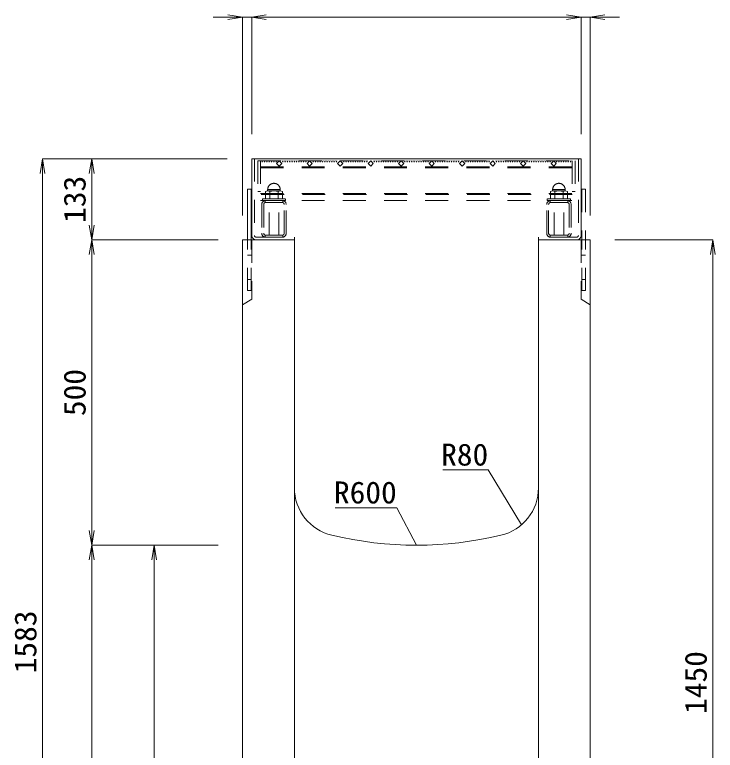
# Model space of a CAD drawing. Units: millimetres at full size; some dimension numbers follow another scale. Extents: x -734 to 58102, y 49499 to 87169.
# Drawn here: x 44128 to 45276, y 59881 to 61086 of the extents above; entities that cross this region are included whole.
import ezdxf
from ezdxf.enums import TextEntityAlignment as Align

# ---------------------------------------------------------------- set-up
doc = ezdxf.new("R2010")
doc.units = ezdxf.units.MM
doc.header["$LTSCALE"] = 50
doc.linetypes.add('USER1', pattern=[1.35, 0.75, -0.6])
for name, color, linetype, lineweight in [('寸法線', 7, 'Continuous', 13), ('引出線', 4, 'Continuous', 13), ('本体', 2, 'Continuous', 20), ('ｸﾞﾚｰﾁﾝｸﾞ', 7, 'USER1', 9)]:
    doc.layers.add(name, color=color, linetype=linetype, lineweight=lineweight)
doc.styles.add('ＭＳ 明朝', font='')
doc.styles.get('ＭＳ 明朝').set_extended_font_data('MS Mincho')

# ---------------------------------------------------------------- blocks, each defined once
blk = doc.blocks.new('open_arrow')
at = {"color": 0, "linetype": 'Continuous', "lineweight": -2}
blk.add_lwpolyline([(7.5, 1.25), (0, 0), (7.5, -1.25)], dxfattribs=at)

msp = doc.modelspace()

# ---------------------------------------------------------------- linework, layer by layer
at = {"layer": '寸法線'}
for p, q in [((44564.09, 61081.87), (44453.09, 61081.87)), ((44501.09, 60756.97), (44501.09, 61081.87)), ((45056.09, 61081.87), (44516.09, 61081.87)), ((44516.09, 60889.97), (44516.09, 61081.87)), ((44516.09, 60889.97), (44516.09, 61081.87)), ((45008.09, 61081.87), (45119.09, 61081.87)), ((45056.09, 60889.97), (45056.09, 61081.87)), ((45056.09, 60889.97), (45056.09, 61081.87)), ((45071.09, 60756.97), (45071.09, 61081.87)), ((44173.28, 59266.95), (44173.28, 60849.95)), ((44476.07, 60849.95), (44173.28, 60849.95)), ((44253.92, 60849.95), (44253.92, 60716.95)), ((44476.07, 60849.95), (44253.92, 60849.95)), ((44253.92, 60716.95), (44253.92, 60216.95)), ((44461.07, 60716.95), (44253.92, 60716.95)), ((44461.07, 60716.95), (44253.92, 60716.95)), ((45111.12, 60716.95), (45271.91, 60716.95)), ((45271.91, 60716.95), (45271.91, 59266.95)), ((44253.92, 60216.95), (44253.92, 59266.95)), ((44461.07, 60216.95), (44253.92, 60216.95)), ((44461.07, 60216.95), (44253.92, 60216.95)), ((44356.3, 59366.95), (44356.3, 60216.95)), ((44461.07, 60216.95), (44356.3, 60216.95))]:
    msp.add_line(p, q, dxfattribs=at)
at = {"layer": '引出線'}
for points in [[(44958.18, 60250.26), (44903.77, 60340.16), (44829.1, 60340.16)], [(44786.09, 60216.95), (44753.87, 60278.09), (44652.87, 60278.09)]]:
    msp.add_lwpolyline(points, dxfattribs=at)
at = {"layer": '本体'}
for p, q in [((44501.09, 59266.95), (44501.09, 60716.95)), ((44586.09, 60716.95), (44501.09, 60716.95)), ((44586.09, 60310.98), (44586.09, 60716.95)), ((44986.09, 60310.98), (44986.09, 60716.95)), ((45071.1, 60716.95), (44986.09, 60716.95)), ((45071.09, 59266.95), (45071.09, 60716.95)), ((44586.09, 60310.98), (44586.09, 59366.95)), ((44986.09, 60310.98), (44986.09, 59366.95))]:
    msp.add_line(p, q, dxfattribs=at)
at = {"layer": '本体', "linetype": 'USER1', "lineweight": 9}
for p, q in [((44516.09, 60716.95), (44516.09, 60619.95)), ((45056.1, 60716.95), (45056.1, 60619.95)), ((44516.09, 60619.95), (44501.09, 60610.45)), ((45056.1, 60619.95), (45071.1, 60610.45))]:
    msp.add_line(p, q, dxfattribs=at)
at = {"layer": '本体'}
for centre, radius, start, end in [((44666.09, 60310.98), 80, 180, 256.65766), ((44906.09, 60310.98), 80, 283.34233, 0), ((44786.09, 60816.95), 600, 256.65762, 283.34237)]:
    msp.add_arc(centre, radius, start, end, dxfattribs=at)
at = {"layer": 'ｸﾞﾚｰﾁﾝｸﾞ', "linetype": 'Continuous'}
for p, q in [((44516.09, 60849.95), (45056.09, 60849.95)), ((44516.09, 60849.95), (44516.09, 60724.45)), ((45056.09, 60849.95), (45056.09, 60724.45)), ((44509.09, 60799.95), (44509.09, 60716.95)), ((44509.09, 60799.95), (44515.09, 60799.95)), ((44515.09, 60799.95), (44515.09, 60716.95))]:
    msp.add_line(p, q, dxfattribs=at)
at = {"layer": 'ｸﾞﾚｰﾁﾝｸﾞ'}
for p, q in [((44520.59, 60849.95), (44520.59, 60724.45)), ((45051.59, 60849.95), (45051.59, 60724.45)), ((44526.09, 60846.45), (44526.09, 60796.45)), ((44530.59, 60846.45), (44530.59, 60781.45)), ((44530.59, 60846.45), (44530.59, 60796.45)), ((44530.59, 60836.45), (45041.6, 60836.45)), ((44532.59, 60846.45), (44533.49, 60844.35)), ((44533.49, 60844.35), (44534.39, 60846.45)), ((44536.39, 60846.45), (44537.29, 60844.35)), ((44537.29, 60844.35), (44538.19, 60846.45)), ((44540.19, 60846.45), (44541.09, 60844.35)), ((44541.09, 60844.35), (44541.99, 60846.45)), ((44543.99, 60846.45), (44544.89, 60844.35)), ((44544.89, 60844.35), (44545.79, 60846.45)), ((44547.79, 60846.45), (44548.69, 60844.35)), ((44548.69, 60844.35), (44549.59, 60846.45)), ((44551.59, 60846.45), (44552.49, 60844.35)), ((44552.49, 60844.35), (44553.39, 60846.45)), ((44555.39, 60846.45), (44556.29, 60844.35)), ((44556.29, 60844.35), (44557.19, 60846.45)), ((44561.09, 60846.45), (44556.85, 60842.2)), ((44556.85, 60842.2), (44561.09, 60837.96)), ((44565.34, 60842.2), (44561.09, 60846.45)), ((44561.09, 60837.96), (44565.34, 60842.2)), ((44566.09, 60846.45), (44566.99, 60844.35)), ((44566.99, 60844.35), (44567.89, 60846.45)), ((44569.89, 60846.45), (44570.79, 60844.35)), ((44570.79, 60844.35), (44571.69, 60846.45)), ((44573.69, 60846.45), (44574.59, 60844.35)), ((44574.59, 60844.35), (44575.49, 60846.45)), ((44577.49, 60846.45), (44578.39, 60844.35)), ((44578.39, 60844.35), (44579.29, 60846.45)), ((44581.29, 60846.45), (44582.19, 60844.35)), ((44582.19, 60844.35), (44583.09, 60846.45)), ((44585.09, 60846.45), (44585.99, 60844.35)), ((44585.99, 60844.35), (44586.89, 60846.45)), ((44588.89, 60846.45), (44589.79, 60844.35)), ((44589.79, 60844.35), (44590.69, 60846.45)), ((44592.69, 60846.45), (44593.59, 60844.35)), ((44593.59, 60844.35), (44594.49, 60846.45)), ((44596.49, 60846.45), (44597.39, 60844.35)), ((44597.39, 60844.35), (44598.29, 60846.45)), ((44600.29, 60846.45), (44601.19, 60844.35)), ((44601.19, 60844.35), (44602.09, 60846.45)), ((44604.09, 60846.45), (44604.99, 60844.35)), ((44604.99, 60844.35), (44605.89, 60846.45)), ((44611.09, 60846.45), (44606.85, 60842.2)), ((44606.85, 60842.2), (44611.09, 60837.96)), ((44615.34, 60842.2), (44611.09, 60846.45)), ((44611.09, 60837.96), (44615.34, 60842.2)), ((44616.09, 60846.45), (44616.99, 60844.35)), ((44616.99, 60844.35), (44617.89, 60846.45)), ((44619.89, 60846.45), (44620.79, 60844.35)), ((44620.79, 60844.35), (44621.69, 60846.45)), ((44623.69, 60846.45), (44624.59, 60844.35)), ((44624.59, 60844.35), (44625.49, 60846.45)), ((44627.49, 60846.45), (44628.39, 60844.35)), ((44628.39, 60844.35), (44629.29, 60846.45)), ((44631.29, 60846.45), (44632.19, 60844.35)), ((44632.19, 60844.35), (44633.09, 60846.45)), ((44635.09, 60846.45), (44635.99, 60844.35)), ((44635.99, 60844.35), (44636.89, 60846.45)), ((44638.89, 60846.45), (44639.79, 60844.35)), ((44639.79, 60844.35), (44640.69, 60846.45)), ((44642.69, 60846.45), (44643.59, 60844.35)), ((44643.59, 60844.35), (44644.49, 60846.45)), ((44646.49, 60846.45), (44647.39, 60844.35)), ((44647.39, 60844.35), (44648.29, 60846.45)), ((44650.29, 60846.45), (44651.19, 60844.35)), ((44651.19, 60844.35), (44652.09, 60846.45)), ((44654.09, 60846.45), (44655, 60844.35)), ((44655, 60844.35), (44655.9, 60846.45)), ((44661.09, 60846.45), (44656.85, 60842.2)), ((44656.85, 60842.2), (44661.09, 60837.96)), ((44665.34, 60842.2), (44661.09, 60846.45)), ((44661.09, 60837.96), (44665.34, 60842.2)), ((44666.09, 60846.45), (44666.99, 60844.35)), ((44666.99, 60844.35), (44667.89, 60846.45)), ((44669.89, 60846.45), (44670.79, 60844.35)), ((44670.79, 60844.35), (44671.69, 60846.45)), ((44673.69, 60846.45), (44674.59, 60844.35)), ((44674.59, 60844.35), (44675.49, 60846.45)), ((44677.49, 60846.45), (44678.39, 60844.35)), ((44678.39, 60844.35), (44679.29, 60846.45)), ((44681.29, 60846.45), (44682.19, 60844.35)), ((44682.19, 60844.35), (44683.09, 60846.45)), ((44685.09, 60846.45), (44685.99, 60844.35)), ((44685.99, 60844.35), (44686.89, 60846.45)), ((44688.89, 60846.45), (44689.79, 60844.35)), ((44689.79, 60844.35), (44690.69, 60846.45)), ((44692.69, 60846.45), (44693.59, 60844.35)), ((44693.59, 60844.35), (44694.49, 60846.45)), ((44696.49, 60846.45), (44697.39, 60844.35)), ((44697.39, 60844.35), (44698.29, 60846.45)), ((44700.29, 60846.45), (44701.19, 60844.35)), ((44701.19, 60844.35), (44702.09, 60846.45)), ((44704.09, 60846.45), (44704.99, 60844.35)), ((44704.99, 60844.35), (44705.89, 60846.45)), ((44711.09, 60846.45), (44706.85, 60842.2)), ((44706.85, 60842.2), (44711.09, 60837.96)), ((44715.34, 60842.2), (44711.09, 60846.45)), ((44711.09, 60837.96), (44715.34, 60842.2)), ((44716.09, 60846.45), (44716.99, 60844.35)), ((44716.99, 60844.35), (44717.89, 60846.45)), ((44719.89, 60846.45), (44720.79, 60844.35)), ((44720.79, 60844.35), (44721.69, 60846.45)), ((44723.69, 60846.45), (44724.59, 60844.35)), ((44724.59, 60844.35), (44725.49, 60846.45)), ((44727.49, 60846.45), (44728.39, 60844.35)), ((44728.39, 60844.35), (44729.29, 60846.45)), ((44731.29, 60846.45), (44732.19, 60844.35)), ((44732.19, 60844.35), (44733.09, 60846.45)), ((44735.09, 60846.45), (44735.99, 60844.35)), ((44735.99, 60844.35), (44736.89, 60846.45)), ((44738.89, 60846.45), (44739.79, 60844.35)), ((44739.79, 60844.35), (44740.69, 60846.45)), ((44742.69, 60846.45), (44743.59, 60844.35)), ((44743.59, 60844.35), (44744.49, 60846.45)), ((44746.49, 60846.45), (44747.39, 60844.35)), ((44747.39, 60844.35), (44748.29, 60846.45)), ((44750.29, 60846.45), (44751.19, 60844.35)), ((44751.19, 60844.35), (44752.09, 60846.45)), ((44754.09, 60846.45), (44755, 60844.35)), ((44755, 60844.35), (44755.89, 60846.45)), ((44761.09, 60846.45), (44756.85, 60842.2)), ((44756.85, 60842.2), (44761.09, 60837.96)), ((44765.34, 60842.2), (44761.09, 60846.45)), ((44761.09, 60837.96), (44765.34, 60842.2)), ((44766.09, 60846.45), (44766.99, 60844.35)), ((44766.99, 60844.35), (44767.89, 60846.45)), ((44769.89, 60846.45), (44770.79, 60844.35)), ((44770.79, 60844.35), (44771.69, 60846.45)), ((44773.69, 60846.45), (44774.59, 60844.35)), ((44774.59, 60844.35), (44775.49, 60846.45)), ((44777.49, 60846.45), (44778.39, 60844.35)), ((44778.39, 60844.35), (44779.29, 60846.45)), ((44781.29, 60846.45), (44782.19, 60844.35)), ((44782.19, 60844.35), (44783.09, 60846.45)), ((44785.09, 60846.45), (44785.99, 60844.35)), ((44787.09, 60846.45), (44786.2, 60844.35)), ((44790, 60844.35), (44789.1, 60846.45)), ((44790.89, 60846.45), (44790, 60844.35)), ((44793.79, 60844.35), (44792.9, 60846.45)), ((44794.69, 60846.45), (44793.79, 60844.35)), ((44797.59, 60844.35), (44796.7, 60846.45)), ((44798.5, 60846.45), (44797.59, 60844.35)), ((44801.4, 60844.35), (44800.5, 60846.45)), ((44802.29, 60846.45), (44801.4, 60844.35)), ((44805.2, 60844.35), (44804.29, 60846.45)), ((44806.09, 60846.45), (44805.2, 60844.35)), ((44806.85, 60842.2), (44811.1, 60846.45)), ((44811.1, 60837.96), (44806.85, 60842.2)), ((44811.1, 60846.45), (44815.34, 60842.2)), ((44815.34, 60842.2), (44811.1, 60837.96)), ((44817.19, 60844.35), (44816.29, 60846.45)), ((44818.1, 60846.45), (44817.19, 60844.35)), ((44821, 60844.35), (44820.1, 60846.45)), ((44821.9, 60846.45), (44821, 60844.35)), ((44824.8, 60844.35), (44823.9, 60846.45)), ((44825.7, 60846.45), (44824.8, 60844.35)), ((44828.6, 60844.35), (44827.7, 60846.45)), ((44829.5, 60846.45), (44828.6, 60844.35)), ((44832.4, 60844.35), (44831.5, 60846.45)), ((44833.3, 60846.45), (44832.4, 60844.35)), ((44836.2, 60844.35), (44835.3, 60846.45)), ((44837.1, 60846.45), (44836.2, 60844.35)), ((44840, 60844.35), (44839.1, 60846.45)), ((44840.9, 60846.45), (44840, 60844.35)), ((44843.8, 60844.35), (44842.9, 60846.45)), ((44844.7, 60846.45), (44843.8, 60844.35)), ((44847.6, 60844.35), (44846.7, 60846.45)), ((44848.5, 60846.45), (44847.6, 60844.35)), ((44851.4, 60844.35), (44850.5, 60846.45)), ((44852.3, 60846.45), (44851.4, 60844.35)), ((44855.2, 60844.35), (44854.3, 60846.45)), ((44856.1, 60846.45), (44855.2, 60844.35)), ((44856.85, 60842.2), (44861.1, 60846.45)), ((44861.1, 60837.96), (44856.85, 60842.2)), ((44861.1, 60846.45), (44865.34, 60842.2)), ((44865.34, 60842.2), (44861.1, 60837.96)), ((44867.19, 60844.35), (44866.29, 60846.45)), ((44868.1, 60846.45), (44867.19, 60844.35)), ((44871, 60844.35), (44870.1, 60846.45)), ((44871.9, 60846.45), (44871, 60844.35)), ((44874.8, 60844.35), (44873.9, 60846.45)), ((44875.7, 60846.45), (44874.8, 60844.35)), ((44878.6, 60844.35), (44877.7, 60846.45)), ((44879.5, 60846.45), (44878.6, 60844.35)), ((44882.4, 60844.35), (44881.5, 60846.45)), ((44883.3, 60846.45), (44882.4, 60844.35)), ((44886.2, 60844.35), (44885.3, 60846.45)), ((44887.1, 60846.45), (44886.2, 60844.35)), ((44890, 60844.35), (44889.1, 60846.45)), ((44890.9, 60846.45), (44890, 60844.35)), ((44893.8, 60844.35), (44892.9, 60846.45)), ((44894.7, 60846.45), (44893.8, 60844.35)), ((44897.6, 60844.35), (44896.7, 60846.45)), ((44898.5, 60846.45), (44897.6, 60844.35)), ((44901.4, 60844.35), (44900.5, 60846.45)), ((44902.3, 60846.45), (44901.4, 60844.35)), ((44905.2, 60844.35), (44904.3, 60846.45)), ((44906.1, 60846.45), (44905.2, 60844.35)), ((44906.85, 60842.2), (44911.1, 60846.45)), ((44911.1, 60837.96), (44906.85, 60842.2)), ((44911.1, 60846.45), (44915.34, 60842.2)), ((44915.34, 60842.2), (44911.1, 60837.96)), ((44917.19, 60844.35), (44916.29, 60846.45)), ((44918.1, 60846.45), (44917.19, 60844.35)), ((44921, 60844.35), (44920.1, 60846.45)), ((44921.9, 60846.45), (44921, 60844.35)), ((44924.8, 60844.35), (44923.9, 60846.45)), ((44925.7, 60846.45), (44924.8, 60844.35)), ((44928.6, 60844.35), (44927.7, 60846.45)), ((44929.5, 60846.45), (44928.6, 60844.35)), ((44932.4, 60844.35), (44931.5, 60846.45)), ((44933.29, 60846.45), (44932.4, 60844.35)), ((44936.2, 60844.35), (44935.3, 60846.45)), ((44937.1, 60846.45), (44936.2, 60844.35)), ((44940, 60844.35), (44939.1, 60846.45)), ((44940.9, 60846.45), (44940, 60844.35)), ((44943.8, 60844.35), (44942.9, 60846.45)), ((44944.7, 60846.45), (44943.8, 60844.35)), ((44947.6, 60844.35), (44946.7, 60846.45)), ((44948.5, 60846.45), (44947.6, 60844.35)), ((44951.4, 60844.35), (44950.5, 60846.45)), ((44952.3, 60846.45), (44951.4, 60844.35)), ((44955.2, 60844.35), (44954.3, 60846.45)), ((44956.1, 60846.45), (44955.2, 60844.35)), ((44956.85, 60842.2), (44961.1, 60846.45)), ((44961.1, 60837.96), (44956.85, 60842.2)), ((44961.1, 60846.45), (44965.34, 60842.2)), ((44965.34, 60842.2), (44961.1, 60837.96)), ((44967.19, 60844.35), (44966.29, 60846.45)), ((44968.1, 60846.45), (44967.19, 60844.35)), ((44971, 60844.35), (44970.1, 60846.45)), ((44971.9, 60846.45), (44971, 60844.35)), ((44974.8, 60844.35), (44973.9, 60846.45)), ((44975.7, 60846.45), (44974.8, 60844.35)), ((44978.6, 60844.35), (44977.7, 60846.45)), ((44979.5, 60846.45), (44978.6, 60844.35)), ((44982.4, 60844.35), (44981.5, 60846.45)), ((44983.3, 60846.45), (44982.4, 60844.35)), ((44986.2, 60844.35), (44985.3, 60846.45)), ((44987.1, 60846.45), (44986.2, 60844.35)), ((44990, 60844.35), (44989.1, 60846.45)), ((44990.9, 60846.45), (44990, 60844.35)), ((44993.8, 60844.35), (44992.9, 60846.45)), ((44994.7, 60846.45), (44993.8, 60844.35)), ((44997.6, 60844.35), (44996.7, 60846.45)), ((44998.5, 60846.45), (44997.6, 60844.35)), ((45001.4, 60844.35), (45000.5, 60846.45)), ((45002.3, 60846.45), (45001.4, 60844.35)), ((45005.2, 60844.35), (45004.3, 60846.45)), ((45006.1, 60846.45), (45005.2, 60844.35)), ((45006.85, 60842.2), (45011.1, 60846.45)), ((45011.1, 60837.96), (45006.85, 60842.2)), ((45011.1, 60846.45), (45015.34, 60842.2)), ((45015.34, 60842.2), (45011.1, 60837.96)), ((45015.9, 60844.35), (45015, 60846.45)), ((45016.8, 60846.45), (45015.9, 60844.35)), ((45019.7, 60844.35), (45018.8, 60846.45)), ((45020.6, 60846.45), (45019.7, 60844.35)), ((45023.5, 60844.35), (45022.6, 60846.45)), ((45024.4, 60846.45), (45023.5, 60844.35)), ((45027.3, 60844.35), (45026.4, 60846.45)), ((45028.2, 60846.45), (45027.3, 60844.35)), ((45031.1, 60844.35), (45030.2, 60846.45)), ((45032, 60846.45), (45031.1, 60844.35)), ((45034.9, 60844.35), (45034, 60846.45)), ((45035.8, 60846.45), (45034.9, 60844.35)), ((45038.7, 60844.35), (45037.8, 60846.45)), ((45039.6, 60846.45), (45038.7, 60844.35)), ((45041.6, 60846.45), (45041.6, 60781.45)), ((45041.6, 60846.45), (45041.6, 60796.45)), ((45046.1, 60846.45), (45046.1, 60796.45)), ((44530.59, 60834.95), (45041.6, 60834.95)), ((44526.09, 60796.45), (44530.59, 60796.45)), ((44530.59, 60792.95), (45041.6, 60792.95)), ((45041.6, 60791.45), (44530.59, 60791.45)), ((44538.74, 60796.25), (44542.21, 60797.45)), ((44538.74, 60784.45), (44538.74, 60796.25)), ((44542.21, 60799.45), (44562.98, 60799.45)), ((44542.21, 60797.45), (44542.21, 60799.45)), ((44542.21, 60797.45), (44545.67, 60796.25)), ((44562.98, 60797.45), (44542.21, 60797.45)), ((44545.67, 60796.25), (44552.59, 60797.45)), ((44545.67, 60784.45), (44545.67, 60796.25)), ((44552.59, 60797.45), (44559.52, 60796.25)), ((44559.52, 60796.25), (44562.98, 60797.45)), ((44559.52, 60796.25), (44559.52, 60784.45)), ((44562.98, 60799.45), (44562.98, 60797.45)), ((44562.98, 60797.45), (44566.44, 60796.25)), ((44566.44, 60796.25), (44566.44, 60784.45)), ((45009.21, 60797.45), (45005.75, 60796.25)), ((45005.75, 60796.25), (45005.75, 60784.45)), ((45029.98, 60799.45), (45009.21, 60799.45)), ((45009.21, 60799.45), (45009.21, 60797.45)), ((45012.67, 60796.25), (45009.21, 60797.45)), ((45009.21, 60797.45), (45029.98, 60797.45)), ((45019.59, 60797.45), (45012.67, 60796.25)), ((45012.67, 60796.25), (45012.67, 60784.45)), ((45026.52, 60796.25), (45019.59, 60797.45)), ((45029.98, 60797.45), (45026.52, 60796.25)), ((45026.52, 60784.45), (45026.52, 60796.25)), ((45029.98, 60797.45), (45029.98, 60799.45)), ((45033.44, 60796.25), (45029.98, 60797.45)), ((45033.44, 60784.45), (45033.44, 60796.25)), ((45046.1, 60796.45), (45041.6, 60796.45)), ((45057.09, 60799.95), (45057.09, 60716.95)), ((45063.09, 60799.95), (45057.09, 60799.95)), ((45063.09, 60799.95), (45063.09, 60716.95)), ((44530.59, 60781.45), (45041.6, 60781.45)), ((44533.59, 60784.45), (44571.59, 60784.45)), ((44533.59, 60784.45), (44552.59, 60784.45)), ((44533.59, 60781.45), (44533.59, 60784.45)), ((44571.59, 60781.45), (44533.59, 60781.45)), ((44538.09, 60781.38), (44538.09, 60778.12)), ((44552.59, 60784.45), (44538.74, 60784.45)), ((44566.19, 60781.45), (44538.99, 60781.45)), ((44566.19, 60781.45), (44538.99, 60781.45)), ((44566.19, 60778.25), (44538.99, 60778.25)), ((44566.19, 60781.45), (44539, 60781.45)), ((44544.59, 60724.65), (44544.59, 60781.45)), ((44544.59, 60781.45), (44560.59, 60781.45)), ((44552.59, 60784.45), (44545.67, 60784.45)), ((44566.44, 60784.45), (44552.59, 60784.45)), ((44560.59, 60724.65), (44560.59, 60781.45)), ((44567.09, 60781.38), (44567.09, 60778.12)), ((44571.59, 60784.45), (44571.59, 60781.45)), ((45038.59, 60784.45), (45000.59, 60784.45)), ((45000.59, 60784.45), (45000.59, 60781.45)), ((45000.59, 60781.45), (45038.59, 60781.45)), ((45005.09, 60781.38), (45005.09, 60778.12)), ((45005.75, 60784.45), (45019.59, 60784.45)), ((45005.99, 60781.45), (45033.2, 60781.45)), ((45005.99, 60778.25), (45033.2, 60778.25)), ((45006, 60781.45), (45033.2, 60781.45)), ((45006, 60781.45), (45033.19, 60781.45)), ((45011.6, 60724.65), (45011.6, 60781.45)), ((45027.6, 60781.45), (45011.6, 60781.45)), ((45019.59, 60784.45), (45033.44, 60784.45)), ((45038.59, 60784.45), (45019.59, 60784.45)), ((45019.59, 60784.45), (45026.52, 60784.45)), ((45027.6, 60724.65), (45027.6, 60781.45)), ((45034.09, 60781.38), (45034.09, 60778.12)), ((45038.59, 60781.45), (45038.59, 60784.45)), ((44532.59, 60775.05), (44532.59, 60727.85)), ((44535.79, 60775.05), (44535.79, 60727.85)), ((44569.39, 60727.85), (44569.39, 60775.05)), ((44572.59, 60727.85), (44572.59, 60775.05)), ((44999.6, 60727.85), (44999.6, 60775.05)), ((45002.8, 60727.85), (45002.8, 60775.05)), ((45036.39, 60775.05), (45036.39, 60727.85)), ((45039.6, 60775.05), (45039.6, 60727.85)), ((44509.09, 60633.95), (44509.09, 60716.95)), ((44515.1, 60633.95), (44515.1, 60716.95)), ((44523.59, 60721.45), (44586.09, 60721.45)), ((44538.09, 60724.78), (44538.09, 60721.51)), ((44538.99, 60724.65), (44566.19, 60724.65)), ((44538.99, 60721.45), (44566.19, 60721.45)), ((44567.09, 60724.78), (44567.09, 60721.51)), ((44586.09, 60721.45), (44586.09, 60716.95)), ((45048.59, 60721.45), (44986.09, 60721.45)), ((44986.09, 60721.45), (44986.09, 60716.95)), ((45005.09, 60724.78), (45005.09, 60721.51)), ((45033.2, 60724.65), (45005.99, 60724.65)), ((45033.2, 60721.45), (45005.99, 60721.45)), ((45034.09, 60724.78), (45034.09, 60721.51)), ((45057.09, 60633.95), (45057.09, 60716.95)), ((45063.09, 60633.95), (45063.09, 60716.95)), ((44509.09, 60691.95), (44515.09, 60691.95)), ((45057.1, 60691.95), (45063.1, 60691.95)), ((44509.09, 60651.95), (44515.09, 60651.95)), ((45057.1, 60651.95), (45063.1, 60651.95)), ((44509.09, 60633.95), (44515.1, 60633.95)), ((45063.09, 60633.95), (45057.09, 60633.95))]:
    msp.add_line(p, q, dxfattribs=at)
at = {"layer": 'ｸﾞﾚｰﾁﾝｸﾞ', "lineweight": 5}
msp.add_line((44526.09, 60846.45), (45046.1, 60846.45), dxfattribs=at)
at = {"layer": 'ｸﾞﾚｰﾁﾝｸﾞ'}
for centre, radius, start, end in [((44552.59, 60799.45), 10.25, 0, 180), ((45019.59, 60799.45), 10.25, 0, 180), ((44538.99, 60775.05), 6.4, 90, 180), ((44538.99, 60775.05), 3.2, 90, 180), ((44566.19, 60775.05), 6.4, 0, 90), ((44566.19, 60775.05), 3.2, 0, 90), ((45005.99, 60775.05), 6.4, 90, 180), ((45005.99, 60775.05), 3.2, 90, 180), ((45033.2, 60775.05), 6.4, 0, 90), ((45033.2, 60775.05), 3.2, 0, 90), ((44538.99, 60727.85), 6.4, 180, 270), ((44538.99, 60727.85), 3.2, 180, 270), ((44566.19, 60727.85), 6.4, 270, 0), ((44566.19, 60727.85), 3.2, 270, 0), ((45005.99, 60727.85), 6.4, 180, 270), ((45005.99, 60727.85), 3.2, 180, 270), ((45033.2, 60727.85), 6.4, 270, 0), ((45033.2, 60727.85), 3.2, 270, 0), ((44523.59, 60724.45), 7.5, 180, 270), ((44523.59, 60724.45), 3, 180, 270), ((45048.59, 60724.45), 7.5, 270, 0), ((45048.59, 60724.45), 3, 270, 0)]:
    msp.add_arc(centre, radius, start, end, dxfattribs=at)

# ---------------------------------------------------------------- block references
at = {"layer": '寸法線', "xscale": 3.2, "yscale": 3.2}
for p, rotation in [((44501.09, 61081.87), 180), ((45056.09, 61081.87), 180), ((45056.09, 61081.87), 180), ((44173.28, 60849.95), 270), ((44253.92, 60849.95), 270), ((44253.92, 60716.95), 90), ((44253.92, 60716.95), 270), ((45271.91, 60716.95), 270), ((44253.92, 60216.95), 90), ((44253.92, 60216.95), 270), ((44356.3, 60216.95), 270)]:
    msp.add_blockref('open_arrow', p, dxfattribs=dict(at, rotation=rotation))
for p in [(44516.09, 61081.87), (44516.09, 61081.87), (45071.09, 61081.87)]:
    msp.add_blockref('open_arrow', p, dxfattribs=at)
at = {"layer": '引出線', "xscale": 0.0533, "yscale": 0.0533}
for p, rotation in [((44958.18, 60250.26), 121.2), ((44786.09, 60216.95), 117.8)]:
    msp.add_blockref('open_arrow', p, dxfattribs=dict(at, rotation=rotation))

# ---------------------------------------------------------------- texts
at = {"layer": '寸法線', "style": 'ＭＳ 明朝', "width": 1.05}
for s, p in [('133', (44225.9, 60783.45)), ('500', (44225.9, 60466.95)), ('1583', (44145.26, 60058.45)), ('1450', (45243.89, 59991.95))]:
    msp.add_text(s, height=36.03, rotation=90, dxfattribs=at).set_placement(p, align=Align.MIDDLE_CENTER)
at = {"layer": '引出線', "style": 'ＭＳ 明朝', "width": 1.05}
for s, p in [('R80', (44903.77, 60383.36)), ('R600', (44753.87, 60321.29))]:
    msp.add_text(s, height=36.03, dxfattribs=at).set_placement(p, align=Align.TOP_RIGHT)

doc.saveas('drawing.dxf')
